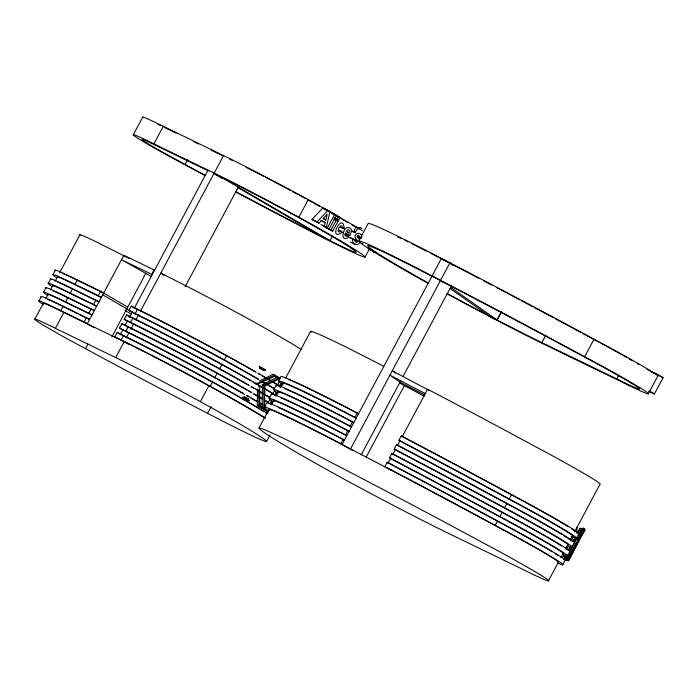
<?xml version="1.0" encoding="UTF-8"?>
<svg xmlns="http://www.w3.org/2000/svg" width="698" height="698" viewBox="0 0 698 698"><rect width="100%" height="100%" fill="white"/><g stroke="black" fill="none" stroke-linecap="round" stroke-linejoin="round"><path stroke-width="1.05" d="M259.071 405.233L262.178 407.318L262.457 384.432L263.835 385.165L263.923 408.225L259.831 405.59L259.708 387.346L258.4 386.64M268.617 411.986L257.318 405.512L257.518 388.961M262.753 408.662L262.814 406.515M258.836 389.667L258.871 406.323L264.542 409.595L264.821 385.837L280.23 378.412L273.005 374.32L259.403 380.986M576.408 544.03L584.287 531.004L584.357 529.913L585.072 529.922L577.508 542.233M361.843 236.77C362.114 233.856 357.585 231.841 355.919 234.545C352.516 237.416 359.243 240.295 356.887 242.52L355.142 241.857L355.038 239.894L350.806 237.817M568.887 559.316L568.434 559.918L569.114 559.744L576.417 545.269L575.745 544.859L572.657 550.565L574.629 546.848L574.375 547.276M361.599 238.114L359.671 237.59C359.165 232.722 354.898 236.91 359.514 239.292M326.385 227.391L329.945 211.573L322.877 207.925L311.962 219.46L319.038 223.107L321.464 220.455L325.181 222.627L324.343 226.204L326.385 227.391L323 225.733M374.154 251.751L374.154 252.231L374.608 251.62M576.81 533.185L577.08 527.479M325.809 219.975L327.222 214.164L323.261 218.491L325.809 219.975L323.261 218.736M340.493 227.269L344.193 228.656C343.015 210.334 326.908 242.381 342.352 232.321L339.141 230.026M349.646 237.59L353.031 239.248C350.78 243.733 358.388 247.144 359.758 242.04M572.002 553.235L578.433 542.189L584.357 529.913L569.219 558.862M342.186 228.098L342.203 226.196L341.104 225.646L338.774 227.906L338.024 231.448L339.603 232.05L340.833 230.855M584.357 529.913L583.772 531.937L584.287 531.004M355.997 226.78L357.943 227.914L355.064 232.591L353.746 231.823L355.997 226.78L351.766 224.712M348.93 232.958L349.445 230.994L348.834 229.86L347.543 229.921L346.26 231.396L348.93 232.958L347.238 232.129M572.892 536.073L570.685 540.915M573.154 536.675L571.165 540.994M578.424 539.755L583.005 529.136L583.083 530.305L583.005 529.136M574.096 540.296L575.187 537.818M374.46 251.655L374.076 252.755L374.608 251.838M575.283 547.468L568.617 560.712L566.314 559.805L576.461 543.498M572.247 550.757L581.67 533.115M346.461 233.935L349.846 235.592L351.33 231.692A4.624 3.22 -63.9 0 0 350.946 228.953C343.564 221.563 338.513 244.728 348.956 237.015L344.873 234.301M577.953 539.868L582.027 532.173M38.975 300.855L41.322 296.467M43.66 292.069L46.007 287.681M48.354 283.292L50.692 278.895M53.039 274.506L55.386 270.117M34.9 319.082L43.372 303.22M45.911 298.465L47.944 294.661M50.483 289.897L53.022 285.142M55.055 281.338L57.594 276.583M59.627 272.77L79.947 234.711M133.379 134.644L142.758 117.081M43.529 304.607A62.375 2.286 28.1 0 1 52.734 306.719L60.831 310.697L63.178 306.3L89.606 319.414L79.86 314.693M47.464 295.341A62.375 2.286 28.1 0 1 57.419 297.941L65.525 301.911L67.863 297.523L94.3 310.636L70.917 299.294A57.367 2.103 28.1 0 0 63.85 295.821M52.149 286.555A62.375 2.286 28.1 0 1 62.113 289.155L70.21 293.134L72.557 288.736L98.985 301.85L76.579 290.987M56.843 277.778A62.375 2.286 28.1 0 1 66.799 280.378L74.904 284.348L77.242 279.959L100.599 291.284L127.769 307.12M270.013 435.046L266.523 441.581A84.973 3.115 28.1 0 1 207.611 413.329A278.947 10.226 28.1 0 1 85.514 348.686A57.367 2.103 28.1 0 1 37.177 321.281A57.367 2.103 28.1 0 1 55.412 328.33L63.876 312.468L124.165 341.706A106.393 3.9 28.1 0 1 208.868 385.767A119.184 4.371 28.1 0 1 264.874 418.093M204.427 175.268A278.947 10.226 28.1 0 1 183.993 164.248A57.367 2.103 28.1 0 1 135.656 136.843A57.367 2.103 28.1 0 1 153.892 143.893L163.271 126.329L223.552 155.567A106.393 3.9 28.1 0 1 308.254 199.628A119.184 4.371 28.1 0 1 362.367 230.759M60.831 310.697L84.188 322.022L86.535 317.634M65.525 301.911L88.882 313.236L91.22 308.848M70.21 293.134L93.567 304.459L95.914 300.061M74.904 284.348L98.252 295.673L100.599 291.284M93.75 327.589L87.259 323.811L123.843 255.302L154.092 269.925L151.745 274.314L121.496 259.7L151.361 276.548M85.514 348.686L88 344.018M205.229 175.285A268.983 9.859 28.1 0 1 195.353 169.972L185.11 164.431L187.579 159.807M111.872 336.907L145.908 273.162M118.014 338.722L114.821 336.881L117.168 332.484L123.494 335.555A111.375 4.083 28.1 0 1 204.331 377.435L222.906 387.634A124.165 4.546 28.1 0 1 267.709 413.556M244.527 394.396A119.184 4.371 28.1 0 0 213.562 376.981A106.393 3.9 28.1 0 0 128.851 332.92L119.506 328.095L121.853 323.706L128.188 326.777A111.375 4.083 28.1 0 1 209.025 368.657L227.592 378.848A124.165 4.546 28.1 0 1 251.62 392.459M249.221 385.61A119.184 4.371 28.1 0 0 218.247 368.204A106.393 3.9 28.1 0 0 133.545 324.142L124.2 319.309L126.547 314.92L132.873 317.991A111.375 4.083 28.1 0 1 213.71 359.871L232.286 370.062A124.165 4.546 28.1 0 1 262.788 387.434M258.208 379.311A119.184 4.371 28.1 0 0 222.941 359.418A106.393 3.9 28.1 0 0 138.23 315.356L128.886 310.531L131.233 306.134L137.567 309.205A111.375 4.083 28.1 0 1 218.404 351.094L236.971 361.285A124.165 4.546 28.1 0 1 255.433 371.694M120.056 334.892L122.612 330.102M125.169 325.312L127.734 320.522M129.261 317.651L132.332 311.901M134.382 308.071L208.021 170.146M114.821 336.881L121.147 339.943L123.494 335.555M119.506 328.095L125.841 331.166L128.188 326.777M124.2 319.309L130.526 322.38L132.873 317.991M128.886 310.531L135.22 313.603L137.567 309.205M55.412 328.33L115.694 357.568L124.165 341.706L128.798 344.411M126.198 337.902L129.278 332.126M130.77 329.334L133.876 323.506M126.547 314.92L135.883 319.745L138.483 314.885M140.42 311.256L223.552 155.567M185.083 286.791L238.271 187.177M266.523 441.581A119.184 4.371 28.1 0 0 200.396 401.629L208.868 385.767M369.451 248.82L365.002 257.143A119.184 4.371 28.1 0 0 298.875 217.191L308.254 199.628M265.362 417.945A124.165 4.546 28.1 0 0 220.559 392.023L210.203 386.273L212.541 381.885M243.715 393.655A124.165 4.546 28.1 0 0 225.245 383.237L214.888 377.496L217.235 373.098M248.401 384.868A124.165 4.546 28.1 0 0 229.939 374.46L219.582 368.71L221.92 364.321M258.653 379.284A124.165 4.546 28.1 0 0 234.624 365.673L224.267 359.932L226.614 355.535M207.611 413.329L211.101 406.794M334.656 214.321L336.436 215.368L329.151 229.014L327.371 227.967L334.656 214.321L329.569 211.843M336.262 220.193L338.041 221.231L332.763 231.117L330.983 230.078L336.262 220.193L333.723 218.954M338.268 216.432L340.048 217.471L338.757 219.896L336.977 218.849L338.268 216.432L333.19 213.946M237.73 187.474L323.636 237.564L330.041 240.697L332.51 236.072M268.215 410.747A153.961 5.645 28.1 0 1 264.935 408.042L264.463 407.143L266.811 402.746L268.207 402.999A111.2 4.075 28.1 0 1 333.435 434.243L344.411 440.168A106.218 3.891 28.1 0 0 317.634 426.382M272.901 401.961A153.961 5.645 28.1 0 1 269.62 399.256L269.149 398.357L271.496 393.969L272.892 394.213A111.2 4.075 28.1 0 1 338.12 425.457L349.105 431.381A106.218 3.891 28.1 0 0 306.483 409.7M277.595 393.183A153.961 5.645 28.1 0 1 274.314 390.479L273.843 389.571L276.19 385.183L277.586 385.436A111.2 4.075 28.1 0 1 342.814 416.68L353.79 422.604A106.218 3.891 28.1 0 0 303.342 397.118M283.126 385.008A153.961 5.645 28.1 0 1 278.999 381.693L278.528 380.794L280.875 376.397L282.271 376.65A111.2 4.075 28.1 0 1 347.499 407.894L358.484 413.818A106.218 3.891 28.1 0 0 302.731 385.828M265.441 407.719L264.42 409.639L268.084 411.82M268.006 402.912L270.065 399.064M272.63 394.257L274.68 390.418M277.246 385.61L279.296 381.762M269.882 403.889L271.932 400.041M274.506 395.234L276.042 392.355M279.121 386.587L281.172 382.74M270.562 404.273L272.098 401.402M275.169 395.644L277.219 391.805M279.785 387.015L281.835 383.176M271.086 404.727L273.136 400.888M276.207 395.138L277.743 392.259M280.308 387.46L282.358 383.63M259.019 427.944A106.218 3.891 28.1 0 1 332.222 463.001A348.686 12.773 28.1 0 1 484.787 543.742A71.711 2.626 28.1 0 1 545.435 578.101A71.711 2.626 28.1 0 1 523.011 569.489L448.064 533.176A132.986 4.877 28.1 0 1 342.334 478.209A148.971 5.462 28.1 0 1 259.019 427.944L268.87 409.499A106.218 3.891 28.1 0 1 342.072 444.556L353.057 450.699M271.417 404.735L273.956 399.963M275.998 396.15L278.537 391.386M281.085 386.622L283.118 382.809M285.665 378.037L310.601 331.332A106.218 3.891 28.1 0 1 383.804 366.389M428.284 283.475A148.971 5.462 28.1 0 1 358.877 240.923L368.256 223.36A106.218 3.891 28.1 0 1 441.459 258.417L454.128 265.729M548.41 580.919L558.26 562.475A71.711 2.626 28.1 0 0 494.629 525.297A348.686 12.773 28.1 0 0 342.072 444.556L340.807 443.684L343.154 439.295M274.009 401.577A148.971 5.462 28.1 0 1 273.555 400.713A106.218 3.891 28.1 0 1 346.758 435.779L345.493 434.906L347.84 430.518M278.694 392.8A148.971 5.462 28.1 0 1 278.249 391.936A106.218 3.891 28.1 0 1 351.443 426.993L350.187 426.12L352.534 421.732M282.934 383.15A106.218 3.891 28.1 0 1 356.137 418.207L354.872 417.343L357.219 412.946M342.072 444.556L441.459 258.417A348.686 12.773 28.1 0 1 594.024 339.158A71.711 2.626 28.1 0 1 657.647 376.335L648.276 393.899M350.536 448.962L449.922 262.823M361.136 454.965L400.521 381.221M403.078 376.431L451.623 285.499M366.206 457.077L404.386 385.584L399.788 383.036M391.988 470.565L384.842 466.613L387.181 462.224L393.611 465.592A353.668 12.957 28.1 0 1 484.796 514.112L511.032 528.255A76.719 2.809 28.1 0 1 565.005 560.45L562.658 564.839M562.954 553.697A71.711 2.626 28.1 0 0 499.323 516.511A348.686 12.773 28.1 0 0 396.673 461.788L389.528 457.827L391.875 453.438L398.296 456.806A353.668 12.957 28.1 0 1 489.481 505.335L515.726 519.469A76.719 2.809 28.1 0 1 569.699 551.664M567.64 544.911A71.711 2.626 28.1 0 0 504.008 507.734A348.686 12.773 28.1 0 0 401.367 453.002L394.222 449.05L396.56 444.652L402.99 448.02A353.668 12.957 28.1 0 1 494.175 496.548L520.411 510.683A76.719 2.809 28.1 0 1 574.384 542.887M572.334 536.125A71.711 2.626 28.1 0 0 508.702 498.948A348.686 12.773 28.1 0 0 406.053 444.225L398.907 440.264L401.254 435.875L407.676 439.243A353.668 12.957 28.1 0 1 498.861 487.762L525.105 501.906A76.719 2.809 28.1 0 1 579.078 534.101M387.887 463.542L390.941 457.818M392.468 454.965L395.522 449.242M416.47 455.323A348.686 12.773 28.1 0 0 403.706 448.613L397.581 445.394L400.102 440.665M402.144 436.852L427.586 389.187L433.72 392.407A348.686 12.773 28.1 0 1 536.369 447.13A71.711 2.626 28.1 0 1 600.001 484.307L574.55 531.972M488.539 315.513L497.089 319.972L501.53 311.648L497.098 319.972L488.626 315.575L450.062 288.492M447.444 293.622L452.732 296.476A123.014 4.511 28.1 0 0 496.348 319.588A123.005 4.511 28.1 0 0 541.857 342.631L545.81 335.241M446.86 293.727A132.986 4.877 28.1 0 0 547.921 346.164L622.869 382.469A71.711 2.626 28.1 0 0 645.292 391.081A71.711 2.626 28.1 0 0 584.645 356.722L594.024 339.158M557.344 562.972A76.719 2.809 28.1 0 0 508.685 532.644L495.17 525.376L497.508 520.987M562.946 554.57A76.719 2.809 28.1 0 0 513.379 523.858L499.855 516.59L502.202 512.201M567.631 545.792A76.719 2.809 28.1 0 0 518.064 515.08L504.541 507.812L506.888 503.415M571.409 536.622A76.719 2.809 28.1 0 0 522.758 506.294L509.235 499.026L511.582 494.638M541.857 342.631L616.744 378.909L618.716 375.21M560.808 557.711L562.841 553.898M565.895 548.174L567.936 544.361M570.475 539.598L572.517 535.785M563.679 558.828L567.134 560.424L563.679 558.828L565.729 554.98M568.294 550.172L570.353 546.325M572.918 541.526L574.969 537.678M577.534 532.871L580.099 528.063L583.563 529.669M566.314 558.976L564.56 557.981L566.095 555.102M568.652 550.303L570.702 546.473M573.259 541.674L575.309 537.835M577.874 533.045L579.925 529.206L581.207 529.695L569.428 551.752M567.884 554.631L565.842 558.47L564.56 557.981M565.616 559.552L582.036 528.796M566.82 558.016L567.849 556.097M649.707 391.473L654.392 393.986L663.1 377.679L653.712 372.566L663.1 377.679M574.576 545.932L575.606 544.012M573.294 548.89L576.374 543.123M577.909 540.235L580.989 534.467M374.713 251.646L374.276 252.388L374.276 251.716M568.547 558.164L570.606 554.36M566.314 559.805L567.561 560.093L571.697 552.458M578.206 539.947L583.572 530.218M570.624 553.523L567.099 559.15L568.032 559.115M568.268 550.626L569.743 548.305M566.026 548.925L567.902 546.028M566.226 549.483L568.216 546.403M575.274 547.249L575.719 546.56L574.602 547.049M311.962 219.46L317.04 221.947L327.955 210.412M347.412 235.54L345.955 236.43L345.039 235.802L345.37 232.984L349.846 235.592M357.952 228.918L360.072 227.487L361.791 228.455M562.658 556.847L564.481 555.32M358.685 228.569L360.517 227.862M258.26 383.036L274.523 375.131M262.457 384.432L276.844 377.557L278.546 378.447L263.835 385.165M255.424 383.9L257.361 382.975M256.637 384.563L274.366 376.344L278.546 378.447M278.528 380.794L279.924 381.047A111.2 4.075 28.1 0 1 345.152 412.282L354.872 417.343M273.843 389.571L275.239 389.824A111.2 4.075 28.1 0 1 340.467 421.069L350.187 426.12M269.149 398.357L270.545 398.61A111.2 4.075 28.1 0 1 335.782 429.855L345.493 434.906M264.463 407.143L265.859 407.388A111.2 4.075 28.1 0 1 331.088 438.632L340.807 443.684M276.844 377.557L273.773 376.074M353.031 239.248L355.038 239.894M362.777 243.803L361.756 243.122M169.361 129.88L176.158 133.17M193.643 141.65L198.502 144.006M211.128 150.131L221.807 155.314M647.029 369.338L648.756 370.167M653.851 373.203L650.431 371.38M153.892 143.893L214.173 173.13A106.393 3.9 28.1 0 1 298.875 217.191M208.545 170.993L152.618 143.832A47.351 1.736 28.1 0 0 144.05 141.188A47.351 1.736 28.1 0 0 175.25 159.127L185.11 164.431M214.923 174.09L220.202 176.646A96.411 3.534 28.1 0 1 290.167 212.899L304.459 220.743A109.202 4.005 28.1 0 1 355.928 251.838L356.198 252.423L355.265 252.248A74.991 2.748 28.1 0 1 311.011 231.021L293.788 222.086A268.983 9.859 28.1 0 1 235.941 191.688M648.547 391.15L650.021 391.866M103.679 293.073L80.296 281.73A57.367 2.103 28.1 0 0 66.231 274.977M135.307 308.411L140.577 310.968A106.393 3.9 28.1 0 1 209.269 346.391M77.914 313.751L66.223 308.08A57.367 2.103 28.1 0 0 58.37 304.223M126.504 337.309L117.168 332.484M329.945 211.573L322.877 207.925M331.358 212.881L336.436 215.368M334.97 214.993L340.048 217.471M352.865 225.428L357.943 227.914M334.438 217.61L336.977 218.849M334.525 217.82L338.757 219.896M335.502 219.992L338.041 221.231M351.207 230.584L353.746 231.823M352.516 231.352L355.064 232.591M342.5 227.827L344.193 228.656M359.06 236.875L360.753 237.704M357.132 236.352L359.671 237.59M320.949 220.559L325.181 222.627M340.659 231.492L342.352 232.321M353.397 239.318L357.629 241.395M320.949 224.547L324.343 226.204M323.13 225.899L327.371 227.967M324.919 226.937L329.151 229.014M325.905 227.592L330.983 230.078M328.531 229.049L332.763 231.117M350.405 242.101L354.636 244.178M164.763 127.621L168.445 129.427M616.744 378.909L626.027 383.455A61.694 2.26 28.1 0 0 636.908 386.744A61.694 2.26 28.1 0 0 596.075 363.283L570.772 349.646A338.722 12.416 28.1 0 0 446.868 284.077L441.206 281.146M77.242 279.959L69.146 275.98A62.375 2.286 28.1 0 0 55.421 270.676M72.557 288.736L64.452 284.767A62.375 2.286 28.1 0 0 50.736 279.462M67.863 297.523L59.766 293.553A62.375 2.286 28.1 0 0 46.042 288.248M63.178 306.3L55.081 302.33A62.375 2.286 28.1 0 0 41.357 297.025M370.533 249.142L368.736 248.244L371.825 249.788M368.282 248.2L371.973 250.041M369.085 248.505L371.99 249.963M368.623 248.54L372.549 250.573M368.928 248.898L373.5 251.053M447.758 262.116L434.68 255.32A96.237 3.525 28.1 0 0 430.91 253.383M449.643 263.094L456.248 266.514A338.722 12.416 28.1 0 1 478.627 278.17M358.877 240.923A106.218 3.891 28.1 0 1 432.079 275.98L442.968 282.062M432.743 276.757L425.3 272.883A96.237 3.525 28.1 0 0 368.849 245.844L367.689 245.644L368.099 246.429A138.998 5.095 28.1 0 0 428.694 283.231M425.248 393.576L389.929 375.184L400.024 382.155L424.855 395.085M398.907 440.264L405.329 443.631A353.668 12.957 28.1 0 1 496.514 492.16L509.235 499.026M280.23 378.412L273.005 374.32M394.222 449.05L400.643 452.417A353.668 12.957 28.1 0 1 491.828 500.937L504.541 507.812M399.02 457.399L391.875 453.438M389.528 457.827L395.958 461.195A353.668 12.957 28.1 0 1 487.134 509.723L499.855 516.59M393.454 465.723L387.181 462.224M384.842 466.613L391.264 469.981A353.668 12.957 28.1 0 1 482.449 518.509L495.17 525.376M257.318 405.512L258.871 406.323M599.198 342.36L582.891 333.565M600.987 343.32L605.454 345.719M299.547 195.327L305.593 198.607M404.386 385.584L407.981 387.538A93.078 3.411 28.1 0 0 424.131 396.167M224.267 359.932L216.057 355.483A111.375 4.083 28.1 0 0 135.22 313.603M219.582 368.71L211.372 364.269A111.375 4.083 28.1 0 0 130.526 322.38M214.888 377.496L206.678 373.046A111.375 4.083 28.1 0 0 125.841 331.166M210.203 386.273L201.992 381.832A111.375 4.083 28.1 0 0 121.155 339.943M307.425 199.619L312.922 202.673M131.233 306.134L134.426 307.984M121.853 323.706L131.198 328.531A106.393 3.9 28.1 0 1 177.161 351.923M649.611 370.586L653.869 373.046M649.288 391.028L654.392 393.986M98.252 295.673L101.332 297.461L77.949 286.119A57.367 2.103 28.1 0 0 57.472 277.385M93.567 304.459L96.638 306.248L73.255 294.905A57.367 2.103 28.1 0 0 52.786 286.171M88.882 313.236L91.953 315.025L68.57 303.682A57.367 2.103 28.1 0 0 48.092 294.957M84.188 322.022L87.259 323.811M317.04 221.947L319.038 223.107M214.173 173.13L330.041 240.697M214.949 174.186L222.182 178.4M164.449 275.361L160.741 273.197A106.393 3.9 28.1 0 1 245.443 317.258A119.184 4.371 28.1 0 1 301.449 349.585M129.4 258.548L100.46 243.96A57.367 2.103 28.1 0 0 79.982 235.235M567.561 560.093L568.617 560.712M102.737 294.826L126.835 308.874M584.06 529.328L585.072 529.922M577.647 541.552L578.433 542.023M441.459 258.417L444.818 260.738M395.635 373.116L392.276 370.795L429.165 390.435M450.638 287.349L497.098 319.972M401.254 435.875L408.4 439.827A348.686 12.773 28.1 0 1 471.7 473.384M396.56 444.652L397.581 445.394M276.19 385.183L276.652 386.081M271.496 393.969L271.967 394.867M269.315 410.363A148.971 5.462 28.1 0 1 268.87 409.499M432.079 275.98A348.686 12.773 28.1 0 1 584.645 356.722M397.642 236.744A96.237 3.525 28.1 0 1 401.141 238.437M404.744 240.191A96.237 3.525 28.1 0 1 408.164 241.874M411.733 243.654A96.237 3.525 28.1 0 1 426.295 251.01M483.348 280.64A338.722 12.416 28.1 0 1 491.872 285.107M496.627 287.611A338.722 12.416 28.1 0 1 505.212 292.13M507.123 293.134A338.722 12.416 28.1 0 1 509.034 294.146M510.953 295.158A338.722 12.416 28.1 0 1 516.712 298.203M517.672 298.709A338.722 12.416 28.1 0 1 519.591 299.721M521.511 300.742A338.722 12.416 28.1 0 1 530.166 305.331M531.056 305.811A338.722 12.416 28.1 0 1 532.844 306.762M534.633 307.713A338.722 12.416 28.1 0 1 541.788 311.517M542.686 311.997A338.722 12.416 28.1 0 1 552.519 317.25M555.207 318.681A338.722 12.416 28.1 0 1 567.701 325.381M568.661 325.896A338.722 12.416 28.1 0 1 580.151 332.082M606.379 346.217A61.694 2.26 28.1 0 1 620.976 354.261M622.773 355.265A61.694 2.26 28.1 0 1 626.246 357.219M628.959 358.772A61.694 2.26 28.1 0 1 632.397 360.744M637.544 363.754A61.694 2.26 28.1 0 1 639.246 364.775M311.055 332.196A148.971 5.462 28.1 0 1 310.601 331.332M394.335 466.177A348.686 12.773 28.1 0 1 419.908 479.666M420.824 480.145A348.686 12.773 28.1 0 1 431.861 486M432.777 486.489A348.686 12.773 28.1 0 1 496.976 520.9A71.711 2.626 28.1 0 1 552.127 551.769M555.198 553.68A71.711 2.626 28.1 0 1 557.623 555.268M278.24 407.492A106.218 3.891 28.1 0 1 282.577 409.386M283.388 409.752A106.218 3.891 28.1 0 1 299.974 417.596M300.882 418.032A106.218 3.891 28.1 0 1 316.779 425.954M399.928 457.871A348.686 12.773 28.1 0 1 410.86 463.629M411.776 464.109A348.686 12.773 28.1 0 1 437.463 477.702M438.388 478.191A348.686 12.773 28.1 0 1 475.19 497.849M476.106 498.337A348.686 12.773 28.1 0 1 501.661 512.123A71.711 2.626 28.1 0 1 548.933 538.28M549.919 538.856A71.711 2.626 28.1 0 1 556.062 542.52M556.821 542.983A71.711 2.626 28.1 0 1 561.576 545.993M281.128 397.965A106.218 3.891 28.1 0 1 286.328 400.181M287.271 400.6A106.218 3.891 28.1 0 1 298.648 405.904M299.468 406.297A106.218 3.891 28.1 0 1 305.567 409.255M417.378 455.811A348.686 12.773 28.1 0 1 428.371 461.614M429.287 462.102A348.686 12.773 28.1 0 1 480.791 489.56M481.707 490.048A348.686 12.773 28.1 0 1 506.355 503.337A71.711 2.626 28.1 0 1 532.173 517.349M533.098 517.855A71.711 2.626 28.1 0 1 561.506 534.206M563.618 535.506A71.711 2.626 28.1 0 1 567.003 537.696M567.971 538.367A71.711 2.626 28.1 0 1 569.411 539.441M285.011 388.865A106.218 3.891 28.1 0 1 291.956 391.822M292.767 392.18A106.218 3.891 28.1 0 1 296.275 393.785M297.217 394.222A106.218 3.891 28.1 0 1 302.417 396.673M472.616 473.881A348.686 12.773 28.1 0 1 511.041 494.559A71.711 2.626 28.1 0 1 557.501 520.237M558.313 520.717A71.711 2.626 28.1 0 1 568.303 526.728M571.697 528.918A71.711 2.626 28.1 0 1 574.559 531.056M288.946 379.791A106.218 3.891 28.1 0 1 291.38 380.759M292.314 381.143A106.218 3.891 28.1 0 1 301.902 385.444M127.437 337.771A106.393 3.9 28.1 0 1 132.271 340.144M133.126 340.572A106.393 3.9 28.1 0 1 165.077 356.844M165.993 357.315A106.393 3.9 28.1 0 1 187.588 368.675M188.539 369.181A106.393 3.9 28.1 0 1 211.215 381.378A119.184 4.371 28.1 0 1 238.594 396.726M43.407 303.735A57.367 2.103 28.1 0 1 63.876 312.468M239.501 397.249A119.184 4.371 28.1 0 1 245.644 400.783M246.481 401.263A119.184 4.371 28.1 0 1 259.909 409.203M260.877 409.778A119.184 4.371 28.1 0 1 263.617 411.462M265.319 412.509A119.184 4.371 28.1 0 1 267.221 413.705M47.883 299.494A57.367 2.103 28.1 0 1 57.376 303.752M246.281 395.4A119.184 4.371 28.1 0 1 248.828 396.874M250.678 397.956A119.184 4.371 28.1 0 1 257.841 402.161M259.665 403.252A119.184 4.371 28.1 0 1 262.256 404.805M178.095 352.411A106.393 3.9 28.1 0 1 200.841 364.461M201.783 364.975A106.393 3.9 28.1 0 1 215.9 372.592A119.184 4.371 28.1 0 1 246.874 389.999M246.534 395.269A124.165 4.546 28.1 0 1 257.588 401.682M259.359 402.729A124.165 4.546 28.1 0 1 262.762 404.744M264.376 405.713A124.165 4.546 28.1 0 1 265.929 406.646M248.619 391.011A119.184 4.371 28.1 0 1 251.167 392.485M253.025 393.559A119.184 4.371 28.1 0 1 257.457 396.159M259.255 397.214A119.184 4.371 28.1 0 1 262.012 398.855M264.603 400.416A119.184 4.371 28.1 0 1 268.311 402.676M254.281 393.995A124.165 4.546 28.1 0 1 261.706 398.34M264.272 399.858A124.165 4.546 28.1 0 1 268.276 402.257M53.266 290.987A57.367 2.103 28.1 0 1 63.056 295.446M250.966 386.613A119.184 4.371 28.1 0 1 253.514 388.088M256.279 389.702A119.184 4.371 28.1 0 1 262.535 393.384M264.35 394.466A119.184 4.371 28.1 0 1 269.768 397.738M135.883 319.745A106.393 3.9 28.1 0 1 161.064 332.37M161.936 332.815A106.393 3.9 28.1 0 1 168.113 335.991M169.012 336.453A106.393 3.9 28.1 0 1 220.594 363.806A119.184 4.371 28.1 0 1 229.389 368.684M251.228 386.491A124.165 4.546 28.1 0 1 256.62 389.597M259.508 391.281A124.165 4.546 28.1 0 1 263.172 393.428M264.053 393.951A124.165 4.546 28.1 0 1 269.847 397.406M230.244 369.163A119.184 4.371 28.1 0 1 250.678 380.715M253.313 382.225A119.184 4.371 28.1 0 1 255.861 383.699M257.719 384.781A119.184 4.371 28.1 0 1 262.989 387.87M263.94 388.437A119.184 4.371 28.1 0 1 268.442 391.124M269.288 391.63A119.184 4.371 28.1 0 1 272.107 393.349M264.621 388.507A124.165 4.546 28.1 0 1 272.962 393.471M57.262 281.931A57.367 2.103 28.1 0 1 75.602 290.516M261.872 381.44A119.184 4.371 28.1 0 1 265.336 383.481M266.287 384.04A119.184 4.371 28.1 0 1 274.454 388.961M210.22 346.897A106.393 3.9 28.1 0 1 225.28 355.029A119.184 4.371 28.1 0 1 234.938 360.377M262.282 381.387A124.165 4.546 28.1 0 1 274.532 388.62M235.872 360.901A119.184 4.371 28.1 0 1 256.253 372.435M257.998 373.447A119.184 4.371 28.1 0 1 259.708 374.433M262.404 375.995A119.184 4.371 28.1 0 1 265.973 378.08M268.634 379.651A119.184 4.371 28.1 0 1 270.484 380.75M273.982 382.853A119.184 4.371 28.1 0 1 277.691 385.113M258.26 373.317A124.165 4.546 28.1 0 1 271.086 380.776M271.958 381.291A124.165 4.546 28.1 0 1 280.989 386.727M62.645 273.424A57.367 2.103 28.1 0 1 65.219 274.523M365.002 257.143A84.973 3.115 28.1 0 1 306.09 228.892A278.947 10.226 28.1 0 1 235.331 191.784M142.793 117.596A57.367 2.103 28.1 0 1 163.271 126.329M313.838 203.179A109.202 4.005 28.1 0 1 319.492 206.338M322.232 207.882A109.202 4.005 28.1 0 1 325.791 209.897M331.018 212.873A109.202 4.005 28.1 0 1 332.867 213.937M334.674 214.975A109.202 4.005 28.1 0 1 337.309 216.493M338.286 217.061A109.202 4.005 28.1 0 1 340.196 218.177M342.055 219.268A109.202 4.005 28.1 0 1 343.844 220.324M345.571 221.345A109.202 4.005 28.1 0 1 347.238 222.339M229.572 159.074A96.411 3.534 28.1 0 1 232.137 160.331M246.237 167.38A96.411 3.534 28.1 0 1 252.388 170.521M253.287 170.975A96.411 3.534 28.1 0 1 257.85 173.322M258.775 173.802A96.411 3.534 28.1 0 1 263.46 176.219M265.353 177.205A96.411 3.534 28.1 0 1 271.112 180.206M272.072 180.712A96.411 3.534 28.1 0 1 278.048 183.853M278.903 184.307A96.411 3.534 28.1 0 1 285.787 187.954M286.651 188.416A96.411 3.534 28.1 0 1 290.098 190.257M292.68 191.636A96.411 3.534 28.1 0 1 297.837 194.41M157.617 124.209A47.351 1.736 28.1 0 1 160.13 125.37M115.694 357.568A106.393 3.9 28.1 0 1 200.396 401.629M131.355 313.987A239.091 8.76 28.1 0 1 125.204 310.671M132.288 312.224A239.091 8.76 28.1 0 1 126.146 308.917M265.51 370.027L259.211 366.52L265.51 370.027M249.09 400.792L242.791 397.284L249.09 400.792M264.114 370.551L259.551 368.012L264.114 370.551M248.75 399.326L244.187 396.787L248.75 399.326M584.549 529.128L583.319 528.142L584.549 529.128M568.128 559.892L566.889 558.906L568.128 559.892M583.886 530.018L582.935 529.276L583.886 530.018M568.521 558.793L567.57 558.051L568.521 558.793"/></g></svg>
